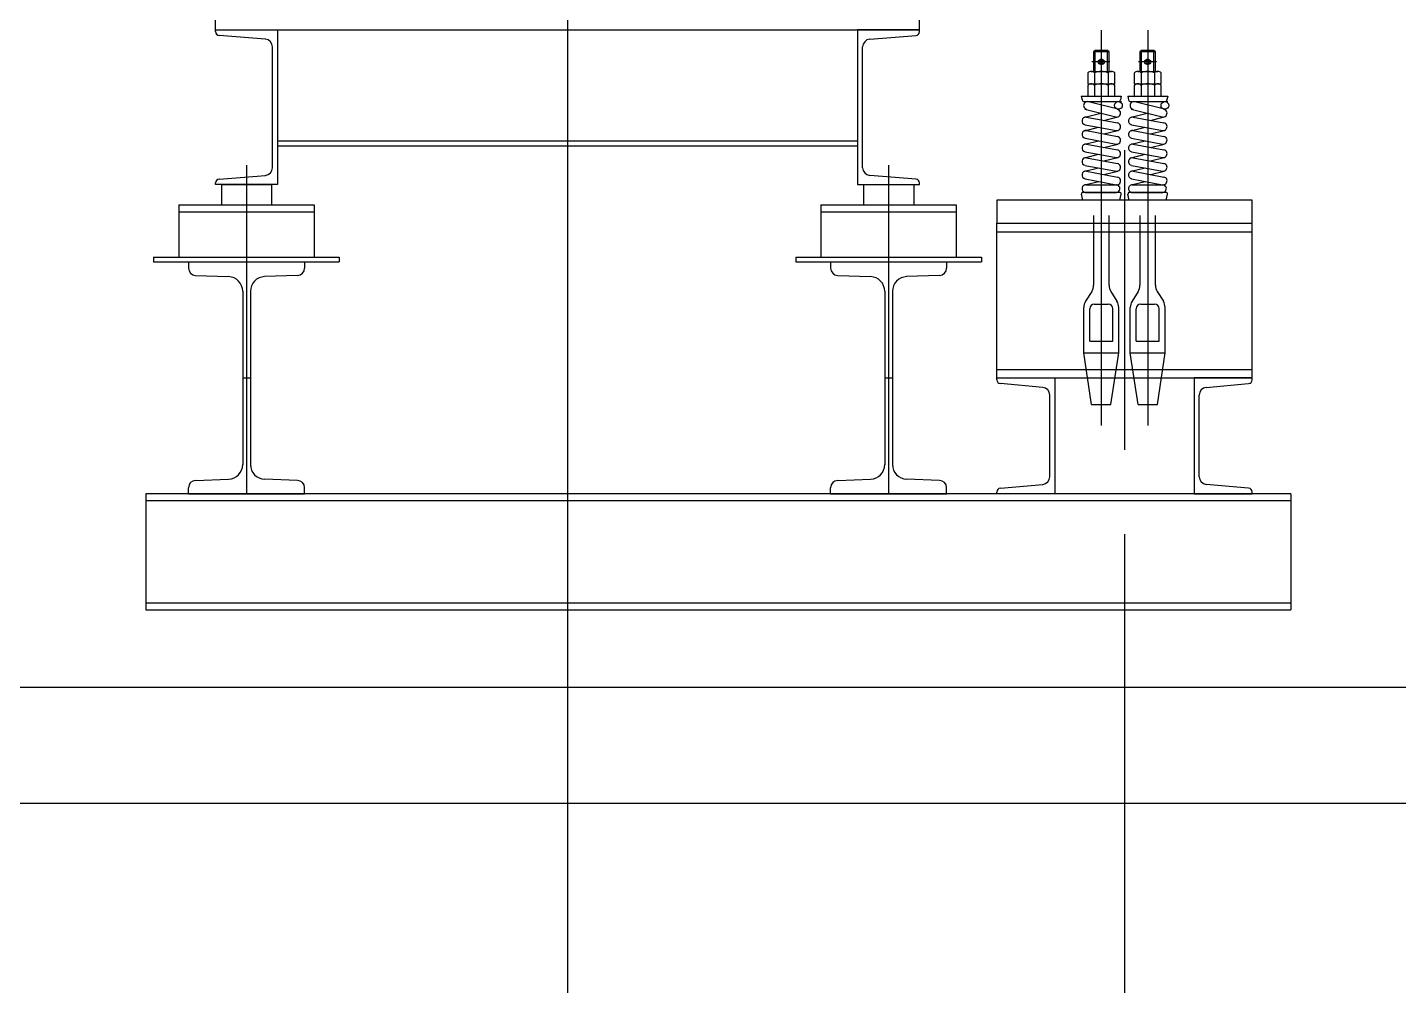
# Model space of a CAD drawing. Header units: millimetres. Extents: x 0 to 356400, y 0 to 68257.
# Drawn here: x 289641 to 291413, y 50303 to 51542 of the extents above; entities that cross this region are included whole.
import ezdxf

# ---------------------------------------------------------------- set-up
doc = ezdxf.new("R2010")
doc.units = ezdxf.units.MM
doc.header["$LTSCALE"] = 75
doc.linetypes.add('CEN', pattern=[62, 60, -1, 0, -1])
for name, color, linetype in [('1', 7, 'Continuous'), ('8', 8, 'Continuous'), ('A-CEN', 1, 'CEN'), ('주단면도-1$0$A-FIN-TYP1', 6, 'Continuous'), ('주단면도-1$0$A-ST-CONC', 2, 'Continuous')]:
    doc.layers.add(name, color=color, linetype=linetype)

# ---------------------------------------------------------------- blocks, each defined once
blk = doc.blocks.new('I300x150')
for p, q in [((40620.9, 45840.5), (40770.9, 45840.5)), ((40620.9, 45840.5), (40620.9, 45832.5)), ((40695.9, 45840.5), (40695.9, 45540.5)), ((40770.9, 45840.5), (40770.9, 45832.5)), ((40630.1, 45823), (40672.6, 45821.5)), ((40761.7, 45823), (40719.2, 45821.5)), ((40690.9, 45802.5), (40690.9, 45578.5)), ((40700.9, 45802.5), (40700.9, 45578.5)), ((40690.9, 45690.5), (40700.9, 45690.5)), ((40630.1, 45558), (40672.6, 45559.5)), ((40761.7, 45558), (40719.2, 45559.5)), ((40620.9, 45540.5), (40620.9, 45548.5)), ((40620.9, 45540.5), (40770.9, 45540.5)), ((40770.9, 45540.5), (40770.9, 45548.5))]:
    blk.add_line(p, q)
for centre, radius, start, end in [((40630.4, 45832.5), 9.5, 180, 268), ((40671.9, 45802.5), 19, 0, 88), ((40719.9, 45802.5), 19, 92, 180), ((40761.4, 45832.5), 9.5, 272, 0), ((40671.9, 45578.5), 19, 272, 0), ((40719.9, 45578.5), 19, 180, 268), ((40630.4, 45548.5), 9.5, 92, 180), ((40761.4, 45548.5), 9.5, 0, 88)]:
    blk.add_arc(centre, radius, start, end)
blk = doc.blocks.new('sdfsdafsdafsdaf')
for p, q in [((-32.5, 50), (32.5, 50)), ((-32.5, 50), (-32.5, 24)), ((32.5, 50), (32.5, 24)), ((-87.5, 24), (87.5, 24)), ((-87.5, 24), (-87.5, -44)), ((87.5, 24), (87.5, -44)), ((-87.5, 15), (87.5, 15)), ((-120, -44), (120, -44)), ((-120, -44), (-120, -50)), ((-120, -50), (120, -50)), ((120, -44), (120, -50))]:
    blk.add_line(p, q)
at = {"layer": '1'}
blk.add_line((0, 75), (0, -75), dxfattribs=at)
blk = doc.blocks.new('G$C90CD5245')
at = {"layer": '8', "linetype": 'Continuous'}
for p, q in [((4250.4, 24201.9, -51500), (4250.4, 7109.5, -51500)), ((3795.4, 23179.3), (3795.4, 23329.3)), ((4705.4, 23179.3), (4705.4, 23329.3)), ((3795.4, 23179.3), (4705.4, 23179.3)), ((3795.4, 23179.3), (4705.4, 23179.3)), ((3795.4, 23177.2), (3795.4, 23179.3)), ((3795.4, 23179.3), (3875.4, 23179.3)), ((3859.8, 23167.4), (3800, 23172.2)), ((3875.4, 23179.3), (3875.4, 22979.3)), ((4625.4, 23179.3), (4625.4, 22979.3)), ((4705.4, 23179.3), (4625.4, 23179.3)), ((4641.1, 23167.4), (4700.9, 23172.2)), ((4705.4, 23177.2), (4705.4, 23179.3)), ((4940.4, 23179.2), (4940.4, 22667.8)), ((5000.4, 23179.2), (5000.4, 22667.8)), ((3868.9, 23001.2), (3868.9, 23157.4)), ((4631.9, 23001.2), (4631.9, 23157.4)), ((4932.4, 23152.9), (4930.4, 23150.9)), ((4950.4, 23150.9), (4930.4, 23150.9)), ((4930.4, 23150.9), (4930.4, 23125.7)), ((4948.4, 23152.9), (4932.4, 23152.9)), ((4932.4, 23125.7), (4932.4, 23152.9)), ((4950.4, 23150.9), (4948.4, 23152.9)), ((4948.4, 23125.7), (4948.4, 23152.9)), ((4950.4, 23125.7), (4950.4, 23150.9)), ((4992.4, 23152.9), (4990.4, 23150.9)), ((5010.4, 23150.9), (4990.4, 23150.9)), ((4990.4, 23150.9), (4990.4, 23125.7)), ((5008.4, 23152.9), (4992.4, 23152.9)), ((4992.4, 23125.7), (4992.4, 23152.9)), ((5010.4, 23150.9), (5008.4, 23152.9)), ((5008.4, 23125.7), (5008.4, 23152.9)), ((5010.4, 23125.7), (5010.4, 23150.9)), ((4951.6, 23137.9), (4928.3, 23137.9)), ((4938.1, 23140.2), (4942.7, 23140.2)), ((4942.7, 23135.6), (4938.1, 23135.6)), ((5011.6, 23137.9), (4988.3, 23137.9)), ((4998.1, 23140.2), (5002.7, 23140.2)), ((5002.7, 23135.6), (4998.1, 23135.6)), ((4923.1, 23123.7), (4923.1, 23109.7)), ((4927.5, 23125.7), (4953.4, 23125.7)), ((4931.8, 23123.7), (4931.8, 23109.7)), ((4949.1, 23123.7), (4949.1, 23109.7)), ((4957.7, 23109.7), (4957.7, 23123.7)), ((4983.1, 23123.7), (4983.1, 23109.7)), ((4987.5, 23125.7), (5013.4, 23125.7)), ((4991.8, 23123.7), (4991.8, 23109.7)), ((5009.1, 23123.7), (5009.1, 23109.7)), ((5017.7, 23109.7), (5017.7, 23123.7)), ((4923.1, 23109.7), (4957.7, 23109.7)), ((4923.1, 23107.7), (4923.1, 23093.7)), ((4931.8, 23107.7), (4931.8, 23093.7)), ((4949.1, 23107.7), (4949.1, 23093.7)), ((4957.7, 23093.7), (4957.7, 23107.7)), ((4983.1, 23109.7), (5017.7, 23109.7)), ((4983.1, 23107.7), (4983.1, 23093.7)), ((4991.8, 23107.7), (4991.8, 23093.7)), ((5009.1, 23107.7), (5009.1, 23093.7)), ((5017.7, 23093.7), (5017.7, 23107.7)), ((4914.6, 23093.7), (4915.5, 23089)), ((4914.6, 23093.7), (4966.3, 23093.7)), ((4918.5, 23086.7), (4966.6, 23086.7)), ((4963.8, 23076.5), (4923.8, 23086.5)), ((4966.3, 23093.7), (4965.3, 23089)), ((4974.6, 23093.7), (4975.5, 23089)), ((4974.6, 23093.7), (5026.3, 23093.7)), ((4978.5, 23086.7), (5026.6, 23086.7)), ((5023.8, 23076.5), (4983.8, 23086.5)), ((5026.3, 23093.7), (5025.3, 23089)), ((4919.2, 23076.8), (4959.2, 23066.8)), ((4919.2, 23066.5), (4939.8, 23071.7)), ((4921.4, 23066.6), (4961.4, 23059.1)), ((4943.8, 23062.4), (4961.7, 23066.8)), ((4979.2, 23076.8), (5019.2, 23066.8)), ((4979.2, 23066.5), (4999.8, 23071.7)), ((4981.4, 23066.6), (5021.4, 23059.1)), ((5003.8, 23062.4), (5021.7, 23066.8)), ((4919.2, 23049), (4937, 23053.5)), ((4919.5, 23056.7), (4959.5, 23049.2)), ((4921.4, 23049.1), (4961.4, 23041.6)), ((4943.8, 23044.9), (4961.7, 23049.3)), ((4979.2, 23049), (4997, 23053.5)), ((4979.5, 23056.7), (5019.5, 23049.2)), ((4981.4, 23049.1), (5021.4, 23041.6)), ((5003.8, 23044.9), (5021.7, 23049.3)), ((3875.4, 23035.8), (4625.4, 23035.8)), ((3875.4, 23029.3), (4625.4, 23029.3)), ((4919.2, 23031.5), (4937, 23036)), ((4919.5, 23039.2), (4959.5, 23031.7)), ((4921.4, 23031.6), (4961.4, 23024.1)), ((4943.8, 23027.4), (4961.7, 23031.8)), ((4979.2, 23031.5), (4997, 23036)), ((4979.5, 23039.2), (5019.5, 23031.7)), ((4981.4, 23031.6), (5021.4, 23024.1)), ((5003.8, 23027.4), (5021.7, 23031.8)), ((4919.2, 23014), (4937, 23018.5)), ((4919.5, 23021.7), (4959.5, 23014.2)), ((4921.4, 23014.1), (4961.4, 23006.6)), ((4943.8, 23009.9), (4961.7, 23014.3)), ((4970.4, 23024), (4970.4, 22636.3)), ((4979.2, 23014), (4997, 23018.5)), ((4979.5, 23021.7), (5019.5, 23014.2)), ((4981.4, 23014.1), (5021.4, 23006.6)), ((5003.8, 23009.9), (5021.7, 23014.3)), ((3800, 22986.4), (3859.8, 22991.2)), ((4700.9, 22986.4), (4641.1, 22991.2)), ((4919.2, 22996.5), (4937, 23001)), ((4919.5, 23004.2), (4959.5, 22996.7)), ((4921.4, 22996.6), (4961.4, 22989.1)), ((4943.8, 22992.4), (4961.7, 22996.8)), ((4979.2, 22996.5), (4997, 23001)), ((4979.5, 23004.2), (5019.5, 22996.7)), ((4981.4, 22996.6), (5021.4, 22989.1)), ((5003.8, 22992.4), (5021.7, 22996.8)), ((3795.4, 22979.3), (3795.4, 22981.4)), ((3875.4, 22979.3), (3795.4, 22979.3)), ((4625.4, 22979.3), (4705.4, 22979.3)), ((4705.4, 22979.3), (4705.4, 22981.4)), ((4919.2, 22979), (4937, 22983.5)), ((4919.5, 22986.7), (4959.5, 22979.2)), ((4920.4, 22979.2), (4960.4, 22979.2)), ((4979.2, 22979), (4997, 22983.5)), ((4979.5, 22986.7), (5019.5, 22979.2)), ((4980.4, 22979.2), (5020.4, 22979.2)), ((5135.4, 22959.3), (4805.4, 22959.3)), ((4805.4, 22959.3), (4805.4, 22929.3)), ((4916.4, 22959.3), (4914.9, 22966.9)), ((4964.4, 22959.3), (4916.4, 22959.3)), ((4964, 22969.3), (4916.9, 22969.3)), ((4919.5, 22969.2), (4958.6, 22969.3)), ((4964.4, 22959.3), (4966, 22966.9)), ((4976.4, 22959.3), (4974.9, 22966.9)), ((5024.4, 22959.3), (4976.4, 22959.3)), ((5024, 22969.3), (4976.9, 22969.3)), ((4979.5, 22969.2), (5018.6, 22969.3)), ((5024.4, 22959.3), (5026, 22966.9)), ((5135.4, 22929.3), (5135.4, 22959.3)), ((4930.4, 22939.3), (4930.4, 22849.1)), ((4950.4, 22849.1), (4950.4, 22939.3)), ((4990.4, 22939.3), (4990.4, 22849.1)), ((5010.4, 22849.1), (5010.4, 22939.3)), ((4805.4, 22929.3), (5135.4, 22929.3)), ((4805.4, 22729.3), (4805.4, 22929.3)), ((4805.4, 22929.3), (5135.4, 22929.3)), ((4805.4, 22918.3), (5135.4, 22918.3)), ((5135.4, 22729.3), (5135.4, 22929.3)), ((4928.2, 22841.1), (4920.2, 22828.4)), ((4952.7, 22841.1), (4960.7, 22828.4)), ((4988.2, 22841.1), (4980.2, 22828.4)), ((5012.7, 22841.1), (5020.7, 22828.4)), ((4917.9, 22761.8), (4917.9, 22820.5)), ((4925.4, 22776.8), (4925.4, 22818.8)), ((4931.4, 22824.8), (4949.4, 22824.8)), ((4955.4, 22776.8), (4955.4, 22818.8)), ((4962.9, 22761.8), (4962.9, 22820.5)), ((4977.9, 22761.8), (4977.9, 22820.5)), ((4985.4, 22776.8), (4985.4, 22818.8)), ((4991.4, 22824.8), (5009.4, 22824.8)), ((5015.4, 22776.8), (5015.4, 22818.8)), ((5022.9, 22761.8), (5022.9, 22820.5)), ((4925.4, 22776.8), (4955.4, 22776.8)), ((4985.4, 22776.8), (5015.4, 22776.8)), ((4917.9, 22761.8), (4962.9, 22761.8)), ((4927.9, 22694.8), (4917.9, 22761.8)), ((4952.9, 22694.8), (4962.9, 22761.8)), ((4977.9, 22761.8), (5022.9, 22761.8)), ((4987.9, 22694.8), (4977.9, 22761.8)), ((5012.9, 22694.8), (5022.9, 22761.8)), ((4805.4, 22740.3), (5135.4, 22740.3)), ((4805.4, 22729.3), (5135.4, 22729.3)), ((4805.4, 22729.3), (4880.4, 22729.3)), ((4805.4, 22726.9), (4805.4, 22729.3)), ((4880.4, 22729.3), (4880.4, 22579.3)), ((5135.4, 22729.3), (5060.4, 22729.3)), ((5060.4, 22729.3), (5060.4, 22579.3)), ((5135.4, 22726.9), (5135.4, 22729.3)), ((4864.8, 22717.1), (4810, 22721.9)), ((4873.9, 22601.5), (4873.9, 22707.1)), ((5066.9, 22601.5), (5066.9, 22707.1)), ((5076.1, 22717.1), (5130.9, 22721.9)), ((4927.9, 22694.8), (4952.9, 22694.8)), ((4987.9, 22694.8), (5012.9, 22694.8)), ((4805.4, 22579.3), (4805.4, 22581.7)), ((4810, 22586.7), (4864.8, 22591.5)), ((5130.9, 22586.7), (5076.1, 22591.5)), ((5135.4, 22579.3), (5135.4, 22581.7)), ((5185.4, 22579.3), (3705.4, 22579.3)), ((3705.4, 22579.3), (3705.4, 22429.3)), ((5185.4, 22570.3), (3705.4, 22570.3)), ((4880.4, 22579.3), (4805.4, 22579.3)), ((5060.4, 22579.3), (5135.4, 22579.3)), ((5185.4, 22579.3), (5185.4, 22429.3)), ((4970.4, 22527.3), (4970.4, 7088.8, -51500)), ((3705.4, 22438.3), (5185.4, 22438.3)), ((3705.4, 22429.3), (5185.4, 22429.3))]:
    blk.add_line(p, q, dxfattribs=at)
for centre, radius in [((4940.4, 23137.9), 2.3), ((5000.4, 23137.9), 2.3), ((4962.6, 23081.7), 5), ((5022.6, 23081.7), 5)]:
    blk.add_circle(centre, radius, dxfattribs=at)
for centre, radius, start, end in [((3800.4, 23177.2), 5, 180, 265), ((3858.9, 23157.4), 10, 0, 85), ((4641.9, 23157.4), 10, 95, 180), ((4700.4, 23177.2), 5, 275, 0), ((4938.1, 23137.9), 2.3, 90, 270), ((4940.4, 23137.9), 3.25, 45.0475, 134.9525), ((4940.4, 23137.9), 3.25, 225.0475, 314.9525), ((4942.7, 23137.9), 2.3, 270, 90), ((4998.1, 23137.9), 2.3, 90, 270), ((5000.4, 23137.9), 3.25, 45.0475, 134.9525), ((5000.4, 23137.9), 3.25, 225.0475, 314.9525), ((5002.7, 23137.9), 2.3, 270, 90), ((4927.5, 23120), 5.68, 40.3657, 139.6343), ((4940.4, 23106), 19.7, 63.9624, 116.0376), ((4953.4, 23120), 5.68, 40.3657, 139.6343), ((4987.5, 23120), 5.68, 40.3657, 139.6343), ((5000.4, 23106), 19.7, 63.9624, 116.0376), ((5013.4, 23120), 5.68, 40.3657, 139.6343), ((4927.5, 23104), 5.68, 40.3657, 139.6343), ((4940.4, 23090), 19.7, 63.9624, 116.0376), ((4953.4, 23104), 5.68, 40.3657, 139.6343), ((4987.5, 23104), 5.68, 40.3657, 139.6343), ((5000.4, 23090), 19.7, 63.9624, 116.0376), ((5013.4, 23104), 5.68, 40.3657, 139.6343), ((4918.5, 23089.7), 3, 192.0948, 270), ((4922.6, 23081.7), 5, 75.5225, 255.9638), ((4962.4, 23089.7), 3, 270, 347.9052), ((4978.5, 23089.7), 3, 192.0948, 270), ((4982.6, 23081.7), 5, 75.5225, 255.9638), ((5022.4, 23089.7), 3, 270, 347.9052), ((4920.4, 23061.7), 5, 79.3803, 259.3803), ((4960.4, 23071.7), 5, 255.9638, 79.3803), ((4980.4, 23061.7), 5, 79.3803, 259.3803), ((5020.4, 23071.7), 5, 255.9638, 79.3803), ((4920.4, 23044.2), 5, 79.3803, 259.3803), ((4960.4, 23054.2), 5, 259.3803, 79.3803), ((4980.4, 23044.2), 5, 79.3803, 259.3803), ((5020.4, 23054.2), 5, 259.3803, 79.3803), ((4920.4, 23026.7), 5, 79.3803, 259.3803), ((4960.4, 23036.7), 5, 259.3803, 79.3803), ((4980.4, 23026.7), 5, 79.3803, 259.3803), ((5020.4, 23036.7), 5, 259.3803, 79.3803), ((4920.4, 23009.2), 5, 79.3803, 259.3803), ((4960.4, 23019.2), 5, 259.3803, 79.3803), ((4960.4, 23001.7), 5, 259.3803, 79.3803), ((4980.4, 23009.2), 5, 79.3803, 259.3803), ((5020.4, 23019.2), 5, 259.3803, 79.3803), ((5020.4, 23001.7), 5, 259.3803, 79.3803), ((3858.9, 23001.2), 10, 275, 0), ((4641.9, 23001.2), 10, 180, 265), ((4920.4, 22991.7), 5, 79.3803, 259.3803), ((4960.4, 22984.2), 5, 259.3803, 79.3803), ((4980.4, 22991.7), 5, 79.3803, 259.3803), ((5020.4, 22984.2), 5, 259.3803, 79.3803), ((3800.4, 22981.4), 5, 95, 180), ((4700.4, 22981.4), 5, 360, 85), ((4920.4, 22974.2), 5, 79.3803, 259.3803), ((4959.5, 22974.2), 5, 259.3803, 79.3803), ((4980.4, 22974.2), 5, 79.3803, 259.3803), ((5019.5, 22974.2), 5, 259.3803, 79.3803), ((4916.9, 22967.3), 2, 90, 191.3099), ((4964, 22967.3), 2, 348.6901, 90), ((4976.9, 22967.3), 2, 90, 191.3099), ((5024, 22967.3), 2, 348.6901, 90), ((4915.4, 22849.1), 15, 327.9946, 0), ((4965.4, 22849.1), 15, 180, 212.0054), ((4975.4, 22849.1), 15, 327.9946, 0), ((5025.4, 22849.1), 15, 180, 212.0054), ((4932.9, 22820.5), 15, 147.9946, 180), ((4931.4, 22818.8), 6, 90, 180), ((4949.4, 22818.8), 6, 0, 90), ((4947.9, 22820.5), 15, 0, 32.0054), ((4992.9, 22820.5), 15, 147.9946, 180), ((4991.4, 22818.8), 6, 90, 180), ((5009.4, 22818.8), 6, 0, 90), ((5007.9, 22820.5), 15, 0, 32.0054), ((4810.4, 22726.9), 5, 180, 265), ((5130.4, 22726.9), 5, 275, 0), ((4863.9, 22707.1), 10, 0, 85), ((5076.9, 22707.1), 10, 95, 180), ((4863.9, 22601.5), 10, 275, 0), ((5076.9, 22601.5), 10, 180, 265), ((4810.4, 22581.7), 5, 95, 180), ((5130.4, 22581.7), 5, 0, 85)]:
    blk.add_arc(centre, radius, start, end, dxfattribs=at)
for name, p in [('sdfsdafsdafsdaf', (3835.4, 22929.3)), ('sdfsdafsdafsdaf', (4665.4, 22929.3)), ('I300x150', (-36860.4, -22961.2)), ('I300x150', (-36030.4, -22961.2))]:
    blk.add_blockref(name, p, dxfattribs=at)

msp = doc.modelspace()

# ---------------------------------------------------------------- linework, layer by layer
at = {"layer": 'A-CEN'}
msp.add_line((280625, 50538.6), (298525, 50538.6), dxfattribs=at)
at = {"layer": '주단면도-1$0$A-FIN-TYP1'}
msp.add_line((287488.3, 50688.6), (293238.3, 50688.6), dxfattribs=at)
at = {"layer": '주단면도-1$0$A-ST-CONC'}
msp.add_line((287488.3, 50538.6), (293238.3, 50538.6), dxfattribs=at)

# ---------------------------------------------------------------- block references
msp.add_blockref('G$C90CD5245', (286088.3, 28359.3))

doc.saveas('drawing.dxf')
